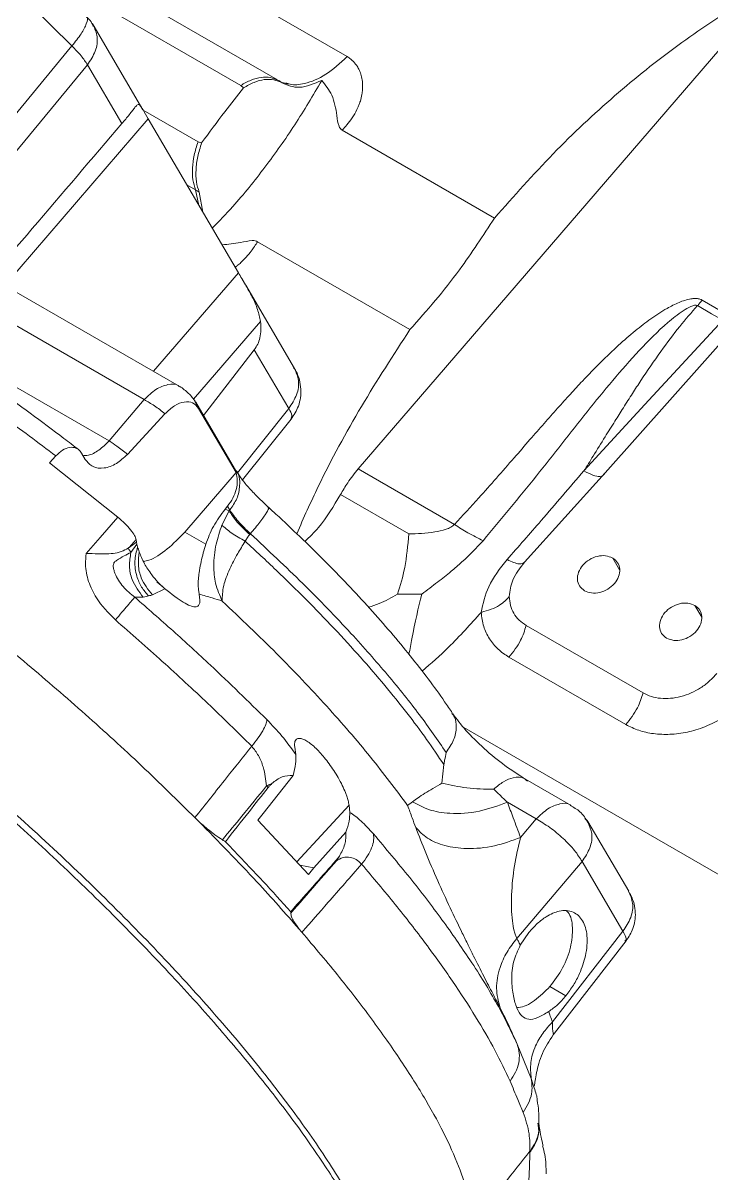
# Model space of a CAD drawing. Header units: millimetres. Extents: x 169 to 14583, y -399 to 10804.
# Drawn here: x 11453.4 to 11530.6, y 8690.7 to 8819.6 of the extents above; entities that cross this region are included whole.
import ezdxf

# ---------------------------------------------------------------- set-up
doc = ezdxf.new("R2010")
doc.units = ezdxf.units.MM
doc.header["$LTSCALE"] = 35

msp = doc.modelspace()

# ---------------------------------------------------------------- linework, layer by layer
at = {"color": 7, "linetype": 'Continuous', "lineweight": 18}
for p, q in [((11481.938, 8813.219), (11460.724, 8825.465)), ((11477.81, 8812.603), (11456.596, 8824.85)), ((11489.714, 8815.836), (11477.693, 8822.776)), ((11454.248, 8821.648), (11458.916, 8817.024)), ((11466.865, 8809.882), (11461.298, 8819.388)), ((11458.916, 8817.024), (11441.006, 8795.296)), ((11531.455, 8816.656), (11490.967, 8769.654)), ((11460.649, 8814.913), (11443.654, 8794.296)), ((11464.505, 8808.328), (11460.649, 8814.913)), ((11477.81, 8812.603), (11478.108, 8812.33)), ((11482.045, 8813.162), (11481.929, 8813.202)), ((11466.887, 8809.848), (11473.03, 8806.302)), ((11467.46, 8808.859), (11451.393, 8790.207)), ((11477.551, 8791.627), (11467.46, 8808.859)), ((11506.226, 8797.755), (11489.175, 8807.598)), ((11473.03, 8806.302), (11473.436, 8806.17)), ((11471.791, 8801.463), (11472.751, 8800.908)), ((11473.137, 8799.165), (11472.751, 8800.908)), ((11473.16, 8800.664), (11473.575, 8798.417)), ((11479.694, 8795.098), (11496.745, 8785.254)), ((11470.93, 8778.928), (11451.01, 8790.428)), ((11477.551, 8791.627), (11468.046, 8780.593)), ((11478.147, 8790.617), (11478.022, 8790.83)), ((11483.838, 8780.899), (11478.367, 8790.242)), ((11447.089, 8788.913), (11467.009, 8777.413)), ((11532.311, 8786.924), (11529.485, 8788.556)), ((11518.6, 8769.202), (11534.096, 8786.638)), ((11472.519, 8777.46), (11480.023, 8786.171)), ((11479.333, 8783.008), (11473.648, 8775.654)), ((11483.189, 8776.423), (11479.333, 8783.008)), ((11463.088, 8772.792), (11446.439, 8782.404)), ((11467.009, 8777.413), (11463.088, 8772.792)), ((11472.614, 8777.344), (11473.095, 8776.43)), ((11477.243, 8769.516), (11472.789, 8777.122)), ((11473.095, 8776.43), (11477.296, 8769.256)), ((11483.189, 8776.423), (11477.436, 8769.23)), ((11465.123, 8771.283), (11469.333, 8775.829)), ((11478.015, 8768.416), (11483.45, 8775.212)), ((11483.45, 8775.32), (11483.42, 8775.18)), ((11457.109, 8771.109), (11456.398, 8770.323)), ((11459.987, 8771.436), (11460.403, 8770.726)), ((11456.398, 8770.323), (11464.065, 8764.238)), ((11477.296, 8769.256), (11471.538, 8762.573)), ((11501.745, 8763.432), (11490.967, 8769.654)), ((11509.578, 8759.202), (11518.6, 8769.202)), ((11488.98, 8766.782), (11496.625, 8762.369)), ((11476.516, 8764.956), (11475.701, 8763.364)), ((11476.337, 8765.478), (11476.055, 8765.131)), ((11476.59, 8765.046), (11476.337, 8765.478)), ((11476.59, 8765.046), (11476.516, 8764.956)), ((11480.862, 8765.295), (11480.89, 8765.29)), ((11471.538, 8762.573), (11473.902, 8761.208)), ((11466.101, 8761.734), (11465.338, 8760.865)), ((11465.338, 8760.865), (11466.127, 8761.433)), ((11466.187, 8761.235), (11465.513, 8760.298)), ((11466.127, 8761.433), (11466.101, 8761.734)), ((11466.187, 8761.235), (11466.127, 8761.433)), ((11466.272, 8760.915), (11466.187, 8761.235)), ((11519.45, 8759.675), (11520.227, 8758.348)), ((11467.917, 8755.548), (11469.309, 8756.234)), ((11498.069, 8755.642), (11495.369, 8755.622)), ((11465.949, 8755.284), (11466.894, 8755.298)), ((11528.643, 8754.368), (11529.42, 8753.041)), ((11509.769, 8752.123), (11522.85, 8744.571)), ((11507.84, 8748.564), (11520.922, 8741.013)), ((11502.77, 8740.691), (11555.441, 8710.285)), ((11483.978, 8737.666), (11483.856, 8738.505)), ((11500.34, 8734.447), (11500.546, 8736.534)), ((11483.663, 8735.322), (11480.336, 8731.058)), ((11514.813, 8731.964), (11509.691, 8734.921)), ((11489.934, 8731.982), (11490.015, 8731.188)), ((11497.037, 8732.38), (11496.498, 8731.94)), ((11510.895, 8730.448), (11507.666, 8732.312)), ((11514.713, 8732.009), (11514.794, 8731.936)), ((11480.336, 8731.058), (11479.721, 8730.323)), ((11479.721, 8730.323), (11485.389, 8724.241)), ((11510.895, 8730.448), (11509.14, 8728.38)), ((11521.249, 8722.344), (11516.674, 8730.156)), ((11486.004, 8724.976), (11489.577, 8728.975)), ((11486.004, 8724.976), (11484.442, 8725.256)), ((11485.389, 8724.241), (11486.004, 8724.976)), ((11508.718, 8717.078), (11516.022, 8725.687)), ((11520.596, 8717.875), (11516.022, 8725.687)), ((11510.066, 8717.722), (11509.104, 8716.323)), ((11520.596, 8717.875), (11512.698, 8707.713)), ((11512.922, 8706.453), (11520.95, 8716.782)), ((11512.428, 8711.672), (11514.212, 8710.642)), ((11508.76, 8705.233), (11510.335, 8701.367)), ((11510.335, 8701.367), (11510.587, 8700.516))]:
    msp.add_line(p, q, dxfattribs=at)
at = {"color": 7, "linetype": 'Continuous', "lineweight": 18, "flags": 128}
for points in [[(11528.943, 8787.947), (11530.526, 8787.034), (11531.77, 8786.316)], [(11531.77, 8786.316), (11523.067, 8776.864), (11516.229, 8769.437)], [(11464.065, 8764.238), (11462.076, 8761.974), (11460.514, 8760.195)], [(11478.892, 8762.396), (11478.85, 8762.345), (11478.817, 8762.306)], [(11484.089, 8725.636), (11487.252, 8729.07), (11489.934, 8731.982)]]:
    msp.add_lwpolyline(points, dxfattribs=at)
at = {"color": 7, "linetype": 'Continuous', "lineweight": 18}
for points, knots in [([(11581.822, 8824.748), (11581.006, 8825.39), (11578.637, 8827.257), (11574.053, 8829.243), (11568.206, 8830.737), (11561.879, 8831.103), (11555.202, 8830.407), (11548.251, 8828.64), (11541.122, 8825.826), (11533.912, 8822.004), (11526.713, 8817.232), (11519.633, 8811.552), (11512.729, 8805.103), (11508.392, 8800.202), (11506.226, 8797.755)], [0, 0, 0, 0, 0.0455914, 0.1325098, 0.2191872, 0.3058584, 0.39278, 0.4794581, 0.5661292, 0.6530509, 0.7397289, 0.8263992, 0.9133173, 1, 1, 1, 1]), ([(11460.525, 8820.292), (11460.554, 8820.279), (11460.744, 8820.199), (11460.582, 8819.546), (11460.027, 8818.427), (11459.286, 8817.492), (11458.916, 8817.024)], [0, 0, 0, 0, 0.0571699, 0.3714466, 0.6857233, 1, 1, 1, 1]), ([(11461.308, 8819.218), (11461.215, 8819.447), (11461.047, 8819.859), (11460.692, 8820.132), (11460.533, 8820.253)], [0, 0, 0, 0, 0.55445644, 1, 1, 1, 1]), ([(11461.281, 8819.381), (11461.474, 8818.95), (11461.871, 8818.065), (11461.647, 8816.424), (11460.982, 8815.417), (11460.649, 8814.913)], [0, 0, 0, 0, 0.3212265, 0.6606133, 1, 1, 1, 1]), ([(11461.112, 8819.592), (11461.169, 8819.553), (11461.25, 8819.498), (11461.274, 8819.407), (11461.281, 8819.381)], [0, 0, 0, 0, 0.710629, 1, 1, 1, 1]), ([(11489.714, 8815.836), (11488.926, 8815.108), (11487.361, 8813.662), (11485.129, 8812.782), (11483.627, 8812.603), (11483.019, 8812.834), (11482.868, 8812.891)], [0, 0, 0, 0, 0.3386297, 0.6718712, 0.9186252, 1, 1, 1, 1]), ([(11489.175, 8807.598), (11489.355, 8807.796), (11489.755, 8808.235), (11490.325, 8809.001), (11490.725, 8809.684), (11490.977, 8810.235), (11491.104, 8810.557), (11491.257, 8811.017), (11491.381, 8811.528), (11491.457, 8812.147), (11491.466, 8812.752), (11491.391, 8813.389), (11491.25, 8813.909), (11491.096, 8814.291), (11490.996, 8814.495), (11490.927, 8814.617), (11490.84, 8814.769), (11490.617, 8815.094), (11490.232, 8815.505), (11489.862, 8815.742), (11489.714, 8815.836)], [0, 0, 0, 0, 0.072845, 0.1615204, 0.265382, 0.2998563, 0.3411923, 0.3697094, 0.4484177, 0.5061813, 0.5720363, 0.6498768, 0.7249673, 0.7589688, 0.7943917, 0.8046917, 0.8079065, 0.8558817, 0.9422843, 1, 1, 1, 1]), ([(11473.436, 8806.17), (11474.292, 8807.34), (11475.821, 8809.428), (11477.409, 8811.443), (11478.108, 8812.33)], [0, 0, 0, 0, 0.55999232, 1, 1, 1, 1]), ([(11474.63, 8796.615), (11475.397, 8797.408), (11477.447, 8799.527), (11480.548, 8803.415), (11483.923, 8808.132), (11485.899, 8811.491), (11486.886, 8813.168)], [0, 0, 0, 0, 0.1663647, 0.4445277, 0.7227261, 1, 1, 1, 1]), ([(11481.929, 8813.202), (11481.673, 8813.313), (11481.124, 8813.552), (11480.11, 8813.537), (11478.98, 8813.26), (11478.2, 8812.822), (11477.81, 8812.603)], [0, 0, 0, 0, 0.2252966, 0.4835311, 0.7417655, 1, 1, 1, 1]), ([(11478.108, 8812.33), (11478.507, 8812.557), (11479.306, 8813.013), (11480.465, 8813.299), (11481.544, 8813.301), (11482.136, 8813.026), (11482.432, 8812.889)], [0, 0, 0, 0, 0.2500049, 0.5000046, 0.7500006, 1, 1, 1, 1]), ([(11482.432, 8812.889), (11482.362, 8812.945), (11482.23, 8813.049), (11482.104, 8813.126), (11482.045, 8813.162)], [0, 0, 0, 0, 0.5349975, 1, 1, 1, 1]), ([(11483.159, 8812.765), (11482.961, 8812.805), (11482.583, 8812.88), (11482.386, 8812.955), (11482.293, 8812.991)], [0, 0, 0, 0, 0.524182, 1, 1, 1, 1]), ([(11486.886, 8813.168), (11486.025, 8812.803), (11484.343, 8812.091), (11483.059, 8812.627), (11482.432, 8812.889)], [0, 0, 0, 0, 0.5115461, 1, 1, 1, 1]), ([(11486.886, 8813.168), (11487.301, 8812.644), (11488.18, 8811.535), (11488.537, 8809.614), (11488.682, 8808.301), (11488.944, 8807.773), (11489.1, 8807.655), (11489.175, 8807.598)], [0, 0, 0, 0, 0.3351793, 0.7094305, 0.8989077, 0.9512544, 1, 1, 1, 1]), ([(11465.975, 8810.16), (11465.886, 8810.044), (11465.714, 8809.819), (11465.355, 8809.358), (11464.955, 8808.861), (11464.654, 8808.504), (11464.505, 8808.328)], [0, 0, 0, 0, 0.2853888, 0.552379, 0.7793013, 1, 1, 1, 1]), ([(11467.46, 8808.859), (11467.25, 8809.226), (11466.863, 8809.904), (11466.532, 8810.411), (11466.296, 8810.531), (11466.077, 8810.278), (11465.975, 8810.16)], [0, 0, 0, 0, 0.3110199, 0.5746394, 0.8010777, 1, 1, 1, 1]), ([(11464.505, 8808.328), (11461.159, 8804.409), (11456.261, 8798.672), (11451.369, 8792.924), (11449.82, 8791.104)], [0, 0, 0, 0, 0.6833021, 1, 1, 1, 1]), ([(11473.436, 8806.17), (11473.273, 8805.658), (11472.945, 8804.629), (11472.77, 8803.15), (11472.801, 8801.775), (11473.041, 8801.033), (11473.16, 8800.664)], [0, 0, 0, 0, 0.2483803, 0.4996479, 0.7512034, 1, 1, 1, 1]), ([(11472.751, 8800.908), (11472.811, 8800.873), (11472.938, 8800.797), (11473.083, 8800.711), (11473.16, 8800.664)], [0, 0, 0, 0, 0.4650023, 1, 1, 1, 1]), ([(11496.745, 8785.254), (11497.702, 8786.323), (11499.615, 8788.461), (11502.85, 8792.588), (11504.946, 8795.795), (11506.226, 8797.755)], [0, 0, 0, 0, 0.2800606, 0.5601211, 1, 1, 1, 1]), ([(11475.72, 8794.754), (11476.411, 8794.817), (11477.532, 8794.919), (11478.781, 8795.24), (11479.429, 8795.218), (11479.612, 8795.135), (11479.694, 8795.098)], [0, 0, 0, 0, 0.5118177, 0.8300988, 0.923342, 1, 1, 1, 1]), ([(11477.193, 8792.238), (11477.272, 8792.298), (11477.49, 8792.465), (11478.125, 8793.026), (11478.929, 8793.905), (11479.466, 8794.742), (11479.694, 8795.098)], [0, 0, 0, 0, 0.07854423, 0.21846139, 0.66735798, 1, 1, 1, 1]), ([(11480.023, 8786.171), (11479.928, 8786.626), (11479.724, 8787.6), (11479.074, 8788.995), (11478.277, 8790.413), (11477.806, 8791.201), (11477.551, 8791.627)], [0, 0, 0, 0, 0.1989173, 0.4253605, 0.6889707, 1, 1, 1, 1]), ([(11529.485, 8788.556), (11529.393, 8788.599), (11529.198, 8788.692), (11528.86, 8788.744), (11528.566, 8788.742), (11528.352, 8788.721), (11528.025, 8788.675), (11527.533, 8788.55), (11526.63, 8788.212), (11525.336, 8787.554), (11523.694, 8786.478), (11521.891, 8785.082), (11520.028, 8783.456), (11518.065, 8781.572), (11516.283, 8779.734), (11514.676, 8778.001), (11513.246, 8776.416), (11511.742, 8774.715), (11510.122, 8772.859), (11508.347, 8770.815), (11506.442, 8768.632), (11504.238, 8766.137), (11502.654, 8764.418), (11501.745, 8763.432)], [0, 0, 0, 0, 0.0093062, 0.0198282, 0.0289983, 0.0335179, 0.0371774, 0.0554559, 0.0730456, 0.1115133, 0.1660266, 0.2228768, 0.2865848, 0.357133, 0.4344952, 0.4867925, 0.5427987, 0.6024919, 0.6658485, 0.7373767, 0.8163658, 0.8945996, 1, 1, 1, 1]), ([(11504.944, 8761.616), (11506.955, 8764.021), (11510.937, 8768.786), (11515.602, 8774.852), (11519.418, 8779.553), (11522.362, 8782.926), (11524.985, 8785.563), (11526.988, 8787.169), (11528.033, 8787.801), (11528.545, 8787.981), (11528.803, 8788.004), (11528.898, 8787.966), (11528.943, 8787.947)], [0, 0, 0, 0, 0.2624371, 0.5197921, 0.6463605, 0.7712036, 0.893381, 0.9519546, 0.9788014, 0.9903987, 0.9954198, 1, 1, 1, 1]), ([(11528.943, 8787.947), (11528.272, 8787.175), (11526.818, 8785.503), (11524.723, 8782.688), (11523.001, 8780.171), (11521.629, 8778.061), (11520.663, 8776.545), (11519.644, 8774.92), (11518.52, 8773.11), (11517.368, 8771.253), (11516.573, 8769.986), (11516.229, 8769.437)], [0, 0, 0, 0, 0.1325736, 0.2870798, 0.4629228, 0.5394698, 0.6250224, 0.7048677, 0.7982708, 0.9126305, 1, 1, 1, 1]), ([(11529.485, 8788.556), (11529.385, 8788.44), (11529.206, 8788.235), (11529.023, 8788.035), (11528.943, 8787.947)], [0, 0, 0, 0, 0.5599965, 1, 1, 1, 1]), ([(11479.333, 8783.008), (11479.467, 8783.208), (11479.741, 8783.613), (11479.988, 8784.371), (11480.109, 8785.236), (11480.053, 8785.853), (11480.023, 8786.171)], [0, 0, 0, 0, 0.2206956, 0.4476207, 0.7146075, 1, 1, 1, 1]), ([(11496.745, 8785.254), (11494.907, 8782.413), (11491.225, 8776.723), (11487.013, 8769.01), (11484.865, 8764.166), (11484.081, 8762.398)], [0, 0, 0, 0, 0.38771848, 0.77652588, 1, 1, 1, 1]), ([(11459.653, 8771.823), (11459.109, 8772.241), (11457.307, 8773.628), (11454.249, 8775.904), (11450.708, 8778.453), (11448.445, 8780.007), (11447.419, 8780.712)], [0, 0, 0, 0, 0.1325836, 0.4391297, 0.7458335, 1, 1, 1, 1]), ([(11483.189, 8776.423), (11483.522, 8776.927), (11484.187, 8777.934), (11484.411, 8779.575), (11484.014, 8780.461), (11483.821, 8780.891)], [0, 0, 0, 0, 0.3393867, 0.6787735, 1, 1, 1, 1]), ([(11483.451, 8775.229), (11483.758, 8775.703), (11484.418, 8776.72), (11484.623, 8778.313), (11484.406, 8779.636), (11484.12, 8780.463), (11483.82, 8780.884), (11483.729, 8781.012)], [0, 0, 0, 0, 0.2711962, 0.5824377, 0.7500366, 0.923895, 1, 1, 1, 1]), ([(11467.009, 8777.413), (11467.443, 8777.832), (11468.311, 8778.669), (11469.664, 8779.162), (11470.599, 8779.209), (11470.909, 8778.904), (11470.951, 8778.862)], [0, 0, 0, 0, 0.3167287, 0.6334574, 0.9501861, 1, 1, 1, 1]), ([(11472.763, 8777.161), (11472.518, 8777.497), (11472.019, 8778.179), (11471.328, 8778.659), (11470.977, 8778.903)], [0, 0, 0, 0, 0.4922839, 1, 1, 1, 1]), ([(11473.095, 8776.43), (11472.893, 8776.671), (11472.488, 8777.153), (11471.506, 8777.229), (11470.394, 8776.819), (11469.687, 8776.159), (11469.333, 8775.829)], [0, 0, 0, 0, 0.2500283, 0.4999861, 0.7497994, 1, 1, 1, 1]), ([(11483.189, 8776.423), (11483.342, 8776.139), (11483.604, 8775.653), (11483.495, 8775.417), (11483.45, 8775.32)], [0, 0, 0, 0, 0.5863119, 1, 1, 1, 1]), ([(11460.135, 8771.183), (11460.337, 8771.166), (11460.885, 8771.122), (11461.961, 8771.702), (11462.713, 8772.429), (11463.088, 8772.792)], [0, 0, 0, 0, 0.2250754, 0.6125377, 1, 1, 1, 1]), ([(11465.123, 8771.283), (11464.728, 8771.604), (11464.022, 8772.177), (11463.374, 8772.604), (11463.088, 8772.792)], [0, 0, 0, 0, 0.5594306, 1, 1, 1, 1]), ([(11457.109, 8771.109), (11457.357, 8771.344), (11457.868, 8771.828), (11458.676, 8772.122), (11459.291, 8772.054), (11459.722, 8771.807), (11459.896, 8771.564), (11459.987, 8771.436)], [0, 0, 0, 0, 0.2255943, 0.4663722, 0.6974257, 0.8398746, 1, 1, 1, 1]), ([(11460.403, 8770.726), (11460.669, 8770.41), (11461.205, 8769.772), (11462.482, 8769.663), (11463.865, 8770.126), (11464.72, 8770.912), (11465.123, 8771.283)], [0, 0, 0, 0, 0.2596149, 0.5237347, 0.7752424, 1, 1, 1, 1]), ([(11476.337, 8765.478), (11476.553, 8765.777), (11476.988, 8766.38), (11477.339, 8767.366), (11477.488, 8768.352), (11477.359, 8768.956), (11477.296, 8769.256)], [0, 0, 0, 0, 0.2485295, 0.5005265, 0.7519473, 1, 1, 1, 1]), ([(11477.236, 8769.509), (11477.245, 8769.501), (11477.672, 8769.086), (11477.764, 8767.91), (11477.488, 8766.349), (11476.882, 8765.469), (11476.59, 8765.046)], [0, 0, 0, 0, 0.0083716, 0.404882, 0.7135095, 1, 1, 1, 1]), ([(11480.929, 8765.338), (11480.513, 8765.726), (11479.686, 8766.497), (11478.642, 8767.623), (11477.784, 8768.665), (11477.417, 8769.242), (11477.235, 8769.529)], [0, 0, 0, 0, 0.25524901, 0.50711684, 0.75542785, 1, 1, 1, 1]), ([(11490.967, 8769.654), (11490.56, 8769.151), (11489.833, 8768.254), (11489.241, 8767.232), (11488.98, 8766.782)], [0, 0, 0, 0, 0.559846, 1, 1, 1, 1]), ([(11516.229, 8769.437), (11514.639, 8767.58), (11511.793, 8764.257), (11508.898, 8760.95), (11507.621, 8759.492)], [0, 0, 0, 0, 0.55908174, 1, 1, 1, 1]), ([(11516.229, 8769.437), (11516.576, 8769.257), (11517.269, 8768.896), (11518.224, 8768.69), (11518.457, 8769.008), (11518.6, 8769.202)], [0, 0, 0, 0, 0.2807109, 0.5614219, 1, 1, 1, 1]), ([(11488.98, 8766.782), (11488.209, 8765.478), (11487.037, 8763.498), (11485.51, 8762.024), (11484.989, 8761.521)], [0, 0, 0, 0, 0.6583197, 1, 1, 1, 1]), ([(11476.055, 8765.131), (11475.588, 8764.503), (11474.657, 8763.252), (11474.153, 8761.888), (11473.902, 8761.208)], [0, 0, 0, 0, 0.5016446, 1, 1, 1, 1]), ([(11476.516, 8764.956), (11476.43, 8764.989), (11476.276, 8765.047), (11476.123, 8765.105), (11476.055, 8765.131)], [0, 0, 0, 0, 0.560046, 1, 1, 1, 1]), ([(11478.817, 8762.306), (11478.262, 8762.833), (11477.272, 8763.774), (11476.747, 8764.595), (11476.516, 8764.956)], [0, 0, 0, 0, 0.5599999, 1, 1, 1, 1]), ([(11478.892, 8762.396), (11478.65, 8762.628), (11478.16, 8763.099), (11477.517, 8763.802), (11476.968, 8764.472), (11476.715, 8764.856), (11476.59, 8765.046)], [0, 0, 0, 0, 0.2473714, 0.5000259, 0.7526459, 1, 1, 1, 1]), ([(11480.89, 8765.29), (11480.909, 8765.29), (11481.017, 8765.292), (11480.725, 8764.762), (11480.035, 8763.768), (11479.273, 8762.853), (11478.892, 8762.396)], [0, 0, 0, 0, 0.063922, 0.375948, 0.687974, 1, 1, 1, 1]), ([(11501.498, 8742.314), (11501.215, 8742.736), (11500.382, 8743.981), (11498.842, 8746.106), (11496.825, 8748.701), (11494.635, 8751.339), (11492.289, 8754.008), (11489.8, 8756.695), (11487.181, 8759.387), (11484.497, 8762.022), (11482.388, 8764.01), (11481.197, 8765.098), (11480.916, 8765.355)], [0, 0, 0, 0, 0.0599046, 0.1766123, 0.292213, 0.4068784, 0.5208642, 0.6343533, 0.7474804, 0.8603475, 0.9670374, 1, 1, 1, 1]), ([(11464.065, 8764.238), (11464.328, 8764.01), (11464.863, 8763.546), (11465.504, 8762.826), (11465.986, 8762.165), (11466.063, 8761.876), (11466.101, 8761.734)], [0, 0, 0, 0, 0.2463047, 0.5003449, 0.7539789, 1, 1, 1, 1]), ([(11475.701, 8763.364), (11475.46, 8762.65), (11474.941, 8761.114), (11474.733, 8758.885), (11474.932, 8756.672), (11475.458, 8755.492), (11475.745, 8754.848)], [0, 0, 0, 0, 0.22958675, 0.49410263, 0.72394801, 1, 1, 1, 1]), ([(11478.317, 8761.549), (11478.049, 8761.699), (11477.508, 8762), (11476.788, 8762.471), (11476.16, 8762.936), (11475.853, 8763.222), (11475.7, 8763.364)], [0, 0, 0, 0, 0.247724, 0.5000004, 0.7522766, 1, 1, 1, 1]), ([(11496.625, 8762.369), (11497.576, 8762.401), (11498.926, 8762.448), (11500.545, 8762.784), (11501.317, 8763.094), (11501.608, 8763.324), (11501.745, 8763.432)], [0, 0, 0, 0, 0.5706952, 0.8096221, 0.9105997, 1, 1, 1, 1]), ([(11504.944, 8761.616), (11504.392, 8761.887), (11503.411, 8762.368), (11502.252, 8763.108), (11501.745, 8763.432)], [0, 0, 0, 0, 0.5625737, 1, 1, 1, 1]), ([(11434.451, 8762.746), (11436.655, 8761.175), (11441.058, 8758.034), (11447.735, 8752.871), (11454.36, 8747.458), (11460.852, 8741.824), (11467.161, 8736.05), (11471.111, 8732.155), (11473.087, 8730.206)], [0, 0, 0, 0, 0.1667363, 0.3332529, 0.4999998, 0.6667322, 0.8332431, 1, 1, 1, 1]), ([(11471.538, 8762.573), (11470.897, 8761.913), (11469.615, 8760.593), (11467.979, 8759.515), (11467.128, 8759.32), (11466.937, 8759.276)], [0, 0, 0, 0, 0.436879, 0.8737581, 1, 1, 1, 1]), ([(11478.317, 8761.549), (11478.399, 8761.697), (11478.546, 8761.964), (11478.734, 8762.2), (11478.817, 8762.306)], [0, 0, 0, 0, 0.55599056, 1, 1, 1, 1]), ([(11500.807, 8737.907), (11499.853, 8739.291), (11497.947, 8742.058), (11494.326, 8746.562), (11489.981, 8751.494), (11484.854, 8756.835), (11480.879, 8760.542), (11478.892, 8762.396)], [0, 0, 0, 0, 0.1866915, 0.373383, 0.5600745, 0.7800373, 1, 1, 1, 1]), ([(11495.369, 8755.622), (11495.667, 8756.593), (11496.306, 8758.676), (11496.514, 8761.084), (11496.625, 8762.369)], [0, 0, 0, 0, 0.46618297, 1, 1, 1, 1]), ([(11460.514, 8760.195), (11460.966, 8760.18), (11461.869, 8760.15), (11463.034, 8760.119), (11463.862, 8760.225), (11464.582, 8760.436), (11464.951, 8760.635), (11465.193, 8760.766)], [0, 0, 0, 0, 0.232412, 0.4639406, 0.6702593, 0.7837556, 1, 1, 1, 1]), ([(11465.338, 8760.865), (11465.311, 8760.846), (11465.263, 8760.811), (11465.215, 8760.78), (11465.193, 8760.766)], [0, 0, 0, 0, 0.55895683, 1, 1, 1, 1]), ([(11465.193, 8760.766), (11465.268, 8760.675), (11465.4, 8760.512), (11465.479, 8760.363), (11465.513, 8760.298)], [0, 0, 0, 0, 0.56, 1, 1, 1, 1]), ([(11466.272, 8760.915), (11466.135, 8760.391), (11465.857, 8759.319), (11466.091, 8757.738), (11466.654, 8756.398), (11467.217, 8755.749), (11467.492, 8755.431)], [0, 0, 0, 0, 0.27444, 0.5613645, 0.7855598, 1, 1, 1, 1]), ([(11466.454, 8760.354), (11466.418, 8760.456), (11466.353, 8760.647), (11466.297, 8760.83), (11466.272, 8760.915)], [0, 0, 0, 0, 0.5383183, 1, 1, 1, 1]), ([(11473.902, 8761.208), (11473.806, 8760.889), (11473.603, 8760.217), (11473.366, 8759.247), (11473.217, 8758.47), (11473.127, 8757.858), (11473.075, 8757.379), (11473.042, 8756.759), (11473.061, 8756.165), (11473.134, 8755.777), (11473.161, 8755.634)], [0, 0, 0, 0, 0.1347959, 0.2834524, 0.4457755, 0.521937, 0.6122155, 0.7162633, 0.8949312, 1, 1, 1, 1]), ([(11475.745, 8754.848), (11475.75, 8755.391), (11475.758, 8756.391), (11476.496, 8758.307), (11477.356, 8760.025), (11478.025, 8761.087), (11478.317, 8761.549)], [0, 0, 0, 0, 0.3275848, 0.6032885, 0.8273765, 1, 1, 1, 1]), ([(11498.069, 8755.642), (11498.666, 8756.085), (11499.778, 8756.91), (11501.285, 8758.109), (11503.055, 8759.61), (11504.179, 8760.803), (11504.944, 8761.616)], [0, 0, 0, 0, 0.2433522, 0.4532597, 0.6278167, 1, 1, 1, 1]), ([(11460.514, 8760.195), (11460.471, 8759.787), (11460.36, 8758.743), (11460.722, 8757.02), (11461.74, 8754.804), (11463.002, 8753.527), (11463.774, 8752.744)], [0, 0, 0, 0, 0.1485463, 0.3807968, 0.6208533, 1, 1, 1, 1]), ([(11465.513, 8760.298), (11465.01, 8760.048), (11464.462, 8759.776), (11463.74, 8759.291), (11463.62, 8759.142), (11463.556, 8758.964), (11463.535, 8758.707), (11463.592, 8758.368), (11463.872, 8757.547), (11464.603, 8756.391), (11465.497, 8755.656), (11465.949, 8755.284)], [0, 0, 0, 0, 0.3648314, 0.397498, 0.4247304, 0.4486257, 0.4717253, 0.5195244, 0.5701108, 0.7826154, 1, 1, 1, 1]), ([(11465.513, 8760.298), (11465.434, 8759.797), (11465.274, 8758.786), (11465.626, 8756.948), (11466.419, 8755.917), (11466.894, 8755.298)], [0, 0, 0, 0, 0.28145296, 0.56929884, 1, 1, 1, 1]), ([(11466.454, 8760.354), (11466.396, 8759.878), (11466.277, 8758.911), (11466.655, 8757.151), (11467.442, 8756.152), (11467.917, 8755.548)], [0, 0, 0, 0, 0.2764938, 0.5626962, 1, 1, 1, 1]), ([(11469.309, 8756.234), (11469.046, 8756.48), (11468.481, 8757.007), (11467.669, 8758), (11466.917, 8759.179), (11466.62, 8759.933), (11466.454, 8760.354)], [0, 0, 0, 0, 0.1497749, 0.3204521, 0.6207652, 1, 1, 1, 1]), ([(11507.621, 8759.492), (11506.84, 8758.498), (11505.358, 8756.612), (11504.935, 8754.561), (11504.734, 8753.59)], [0, 0, 0, 0, 0.5268685, 1, 1, 1, 1]), ([(11507.621, 8759.492), (11508.131, 8759.268), (11509.052, 8758.863), (11509.416, 8759.098), (11509.578, 8759.202)], [0, 0, 0, 0, 0.5536328, 1, 1, 1, 1]), ([(11519.45, 8759.675), (11519.195, 8759.781), (11518.685, 8759.993), (11517.732, 8759.909), (11516.817, 8759.531), (11516.059, 8758.89), (11515.577, 8758.091), (11515.448, 8757.258), (11515.672, 8756.495), (11516.087, 8756.173), (11516.295, 8756.012)], [0, 0, 0, 0, 0.125, 0.25, 0.375, 0.5, 0.625, 0.75, 0.875, 1, 1, 1, 1]), ([(11516.295, 8756.012), (11516.55, 8755.906), (11517.06, 8755.694), (11518.013, 8755.777), (11518.928, 8756.156), (11519.686, 8756.796), (11520.168, 8757.596), (11520.297, 8758.428), (11520.073, 8759.192), (11519.658, 8759.514), (11519.45, 8759.675)], [0, 0, 0, 0, 0.125, 0.25, 0.375, 0.5, 0.625, 0.75, 0.875, 1, 1, 1, 1]), ([(11507.872, 8755.365), (11507.951, 8755.989), (11508.121, 8757.33), (11509.07, 8758.55), (11509.578, 8759.202)], [0, 0, 0, 0, 0.4649073, 1, 1, 1, 1]), ([(11468.425, 8757.005), (11469.194, 8756.353), (11470.275, 8755.435), (11471.589, 8754.577), (11472.331, 8754.233), (11472.867, 8754.173), (11473.335, 8754.489), (11473.233, 8755.157), (11473.161, 8755.634)], [0, 0, 0, 0, 0.2703745, 0.3804739, 0.4831619, 0.589225, 0.7065803, 1, 1, 1, 1]), ([(11473.161, 8755.634), (11473.647, 8755.491), (11474.513, 8755.237), (11475.369, 8754.967), (11475.745, 8754.848)], [0, 0, 0, 0, 0.560487, 1, 1, 1, 1]), ([(11492.132, 8754.154), (11492.524, 8754.286), (11493.636, 8754.66), (11494.687, 8755.244), (11495.369, 8755.622)], [0, 0, 0, 0, 0.352116, 1, 1, 1, 1]), ([(11496.646, 8748.889), (11496.751, 8749.481), (11497.202, 8752.025), (11497.693, 8754.072), (11498.069, 8755.642)], [0, 0, 0, 0, 0.2326084, 1, 1, 1, 1]), ([(11465.949, 8755.284), (11467.384, 8754.03), (11470.254, 8751.522), (11475.252, 8746.946), (11478.66, 8743.61), (11480.743, 8741.572)], [0, 0, 0, 0, 0.2800448, 0.5600896, 1, 1, 1, 1]), ([(11466.894, 8755.298), (11467.006, 8755.323), (11467.205, 8755.367), (11467.404, 8755.411), (11467.492, 8755.431)], [0, 0, 0, 0, 0.56000906, 1, 1, 1, 1]), ([(11467.492, 8755.431), (11467.574, 8755.45), (11467.721, 8755.484), (11467.857, 8755.528), (11467.917, 8755.548)], [0, 0, 0, 0, 0.5598243, 1, 1, 1, 1]), ([(11475.745, 8754.848), (11477.809, 8752.889), (11481.936, 8748.97), (11487.497, 8743.082), (11492.496, 8737.324), (11495.164, 8733.735), (11496.498, 8731.94)], [0, 0, 0, 0, 0.2500386, 0.5000343, 0.7500123, 1, 1, 1, 1]), ([(11504.734, 8753.59), (11505.482, 8753.813), (11506.826, 8754.214), (11507.551, 8755.012), (11507.872, 8755.365)], [0, 0, 0, 0, 0.5566836, 1, 1, 1, 1]), ([(11507.872, 8755.365), (11507.9, 8755.029), (11507.957, 8754.359), (11508.349, 8753.466), (11508.934, 8752.687), (11509.49, 8752.312), (11509.769, 8752.123)], [0, 0, 0, 0, 0.2517389, 0.5005252, 0.7490346, 1, 1, 1, 1]), ([(11528.643, 8754.368), (11528.388, 8754.474), (11527.877, 8754.686), (11526.924, 8754.602), (11526.009, 8754.224), (11525.251, 8753.584), (11524.769, 8752.784), (11524.641, 8751.952), (11524.864, 8751.188), (11525.28, 8750.866), (11525.487, 8750.705)], [0, 0, 0, 0, 0.125, 0.25, 0.375, 0.5, 0.625, 0.75, 0.875, 1, 1, 1, 1]), ([(11525.487, 8750.705), (11525.742, 8750.599), (11526.252, 8750.387), (11527.206, 8750.471), (11528.12, 8750.849), (11528.879, 8751.49), (11529.361, 8752.289), (11529.489, 8753.122), (11529.266, 8753.885), (11528.85, 8754.207), (11528.643, 8754.368)], [0, 0, 0, 0, 0.125, 0.25, 0.375, 0.5, 0.625, 0.75, 0.875, 1, 1, 1, 1]), ([(11498.126, 8746.998), (11499.122, 8747.878), (11501.486, 8749.967), (11503.544, 8752.262), (11504.734, 8753.59)], [0, 0, 0, 0, 0.4213632, 1, 1, 1, 1]), ([(11504.734, 8753.59), (11504.797, 8753.055), (11504.921, 8751.999), (11505.605, 8750.613), (11506.552, 8749.428), (11507.415, 8748.849), (11507.84, 8748.564)], [0, 0, 0, 0, 0.2603781, 0.5136809, 0.7605703, 1, 1, 1, 1]), ([(11494.926, 8674.789), (11494.934, 8674.868), (11495.042, 8675.972), (11494.294, 8678.837), (11492.615, 8683.361), (11489.844, 8688.599), (11486.168, 8694.353), (11481.613, 8700.554), (11476.267, 8707.089), (11470.219, 8713.846), (11463.572, 8720.712), (11456.441, 8727.566), (11448.946, 8734.295), (11441.22, 8740.771), (11433.38, 8746.934), (11428.205, 8750.636), (11425.616, 8752.49)], [0, 0, 0, 0, 0.0058484, 0.0823671, 0.1588825, 0.2352566, 0.3117753, 0.3882908, 0.4646649, 0.5411836, 0.617699, 0.6940731, 0.7705918, 0.8471071, 0.9234812, 1, 1, 1, 1]), ([(11507.84, 8748.564), (11508.322, 8749.175), (11509.185, 8750.268), (11509.59, 8751.555), (11509.769, 8752.123)], [0, 0, 0, 0, 0.558865, 1, 1, 1, 1]), ([(11522.85, 8744.571), (11523.151, 8744.423), (11523.75, 8744.129), (11524.807, 8743.932), (11525.929, 8743.926), (11527.09, 8744.129), (11528.237, 8744.53), (11529.315, 8745.114), (11530.301, 8745.85), (11530.829, 8746.445), (11531.094, 8746.744)], [0, 0, 0, 0, 0.1244307, 0.2478357, 0.3715751, 0.4970388, 0.6229828, 0.7480134, 0.8732927, 1, 1, 1, 1]), ([(11520.922, 8741.013), (11521.404, 8741.624), (11522.267, 8742.717), (11522.672, 8744.004), (11522.85, 8744.571)], [0, 0, 0, 0, 0.5591403, 1, 1, 1, 1]), ([(11520.922, 8741.013), (11521.388, 8740.782), (11522.336, 8740.314), (11524.025, 8739.957), (11525.87, 8739.875), (11527.48, 8740.086), (11528.79, 8740.426), (11529.818, 8740.783), (11530.842, 8741.242), (11531.815, 8741.782), (11532.741, 8742.402), (11533.648, 8743.123), (11534.198, 8743.686), (11534.473, 8743.968)], [0, 0, 0, 0, 0.1196438, 0.2428934, 0.3692711, 0.499108, 0.5616631, 0.6312844, 0.7077664, 0.7757559, 0.8437323, 0.9218332, 1, 1, 1, 1]), ([(11480.743, 8741.572), (11481.314, 8740.971), (11482.481, 8739.743), (11483.472, 8738.368), (11483.978, 8737.666)], [0, 0, 0, 0, 0.4898331, 1, 1, 1, 1]), ([(11501.458, 8742.288), (11501.563, 8742.144), (11501.876, 8741.71), (11502.01, 8740.684), (11501.762, 8739.294), (11501.122, 8738.366), (11500.807, 8737.907)], [0, 0, 0, 0, 0.128048, 0.3846438, 0.6963285, 1, 1, 1, 1]), ([(11509.668, 8734.928), (11508.919, 8735.397), (11507.42, 8736.336), (11505.027, 8738.319), (11502.896, 8740.414), (11502, 8741.623), (11501.554, 8742.225)], [0, 0, 0, 0, 0.2513286, 0.5023187, 0.752151, 1, 1, 1, 1]), ([(11489.934, 8731.982), (11489.908, 8732.152), (11489.862, 8732.455), (11489.705, 8732.954), (11489.412, 8733.749), (11488.937, 8734.73), (11488.246, 8735.861), (11487.718, 8736.628), (11487.178, 8737.331), (11486.637, 8737.955), (11486.099, 8738.489), (11485.573, 8738.929), (11485.079, 8739.259), (11484.718, 8739.42), (11484.462, 8739.476), (11484.284, 8739.481), (11484.124, 8739.44), (11483.979, 8739.339), (11483.82, 8739.088), (11483.841, 8738.737), (11483.856, 8738.505)], [0, 0, 0, 0, 0.0641853, 0.1143719, 0.1504505, 0.2834088, 0.3419062, 0.3971224, 0.4495345, 0.499707, 0.5498706, 0.6022797, 0.6574989, 0.7160052, 0.7457611, 0.7779576, 0.8126124, 0.8497365, 0.900674, 1, 1, 1, 1]), ([(11493.627, 8668.551), (11493.812, 8668.718), (11494.565, 8669.396), (11495.093, 8671.265), (11495.185, 8674.129), (11494.434, 8677.613), (11492.936, 8681.598), (11490.706, 8686.04), (11487.768, 8690.902), (11484.134, 8696.159), (11479.835, 8701.753), (11474.912, 8707.616), (11469.46, 8713.634), (11463.549, 8719.729), (11457.256, 8725.814), (11450.674, 8731.832), (11446.123, 8735.692), (11443.848, 8737.622)], [0, 0, 0, 0, 0.0228378, 0.0929157, 0.1629937, 0.2330716, 0.3018995, 0.3707273, 0.4395552, 0.5083831, 0.5786141, 0.648845, 0.719076, 0.789307, 0.859538, 0.929769, 1, 1, 1, 1]), ([(11472.686, 8730.595), (11473.863, 8732.079), (11475.98, 8734.747), (11478.101, 8737.412), (11479.042, 8738.594)], [0, 0, 0, 0, 0.5563137, 1, 1, 1, 1]), ([(11479.042, 8738.594), (11479.309, 8738.254), (11479.866, 8737.547), (11480.483, 8735.944), (11480.62, 8734.841), (11480.707, 8734.142)], [0, 0, 0, 0, 0.2522202, 0.5258037, 1, 1, 1, 1]), ([(11483.978, 8737.666), (11483.989, 8737.334), (11484.014, 8736.639), (11483.783, 8735.774), (11483.663, 8735.322)], [0, 0, 0, 0, 0.4779173, 1, 1, 1, 1]), ([(11500.546, 8736.534), (11500.577, 8736.695), (11500.665, 8737.152), (11500.751, 8737.611), (11500.807, 8737.907)], [0, 0, 0, 0, 0.3540511, 1, 1, 1, 1]), ([(11481.294, 8734.416), (11481.663, 8734.708), (11482.375, 8735.271), (11483.244, 8735.305), (11483.663, 8735.322)], [0, 0, 0, 0, 0.5178649, 1, 1, 1, 1]), ([(11509.901, 8734.672), (11509.788, 8734.79), (11509.404, 8735.195), (11508.421, 8735.153), (11507.22, 8734.704), (11506.495, 8734.087), (11506.133, 8733.778)], [0, 0, 0, 0, 0.1379271, 0.4726558, 0.7363279, 1, 1, 1, 1]), ([(11480.707, 8734.142), (11479.785, 8733.016), (11478.138, 8731.006), (11476.492, 8728.994), (11475.768, 8728.109)], [0, 0, 0, 0, 0.56, 1, 1, 1, 1]), ([(11476.093, 8727.9), (11476.976, 8729.021), (11478.572, 8731.048), (11480.173, 8733.071), (11480.889, 8733.976)], [0, 0, 0, 0, 0.5526918, 1, 1, 1, 1]), ([(11481.294, 8734.416), (11481.184, 8734.368), (11480.986, 8734.282), (11480.792, 8734.185), (11480.707, 8734.142)], [0, 0, 0, 0, 0.56, 1, 1, 1, 1]), ([(11480.707, 8734.142), (11480.741, 8734.112), (11480.8, 8734.057), (11480.862, 8734.001), (11480.889, 8733.976)], [0, 0, 0, 0, 0.5596342, 1, 1, 1, 1]), ([(11480.889, 8733.976), (11480.961, 8734.064), (11481.089, 8734.218), (11481.232, 8734.356), (11481.294, 8734.416)], [0, 0, 0, 0, 0.5644904, 1, 1, 1, 1]), ([(11500.34, 8734.447), (11499.655, 8734.054), (11498.2, 8733.22), (11497.44, 8732.671), (11497.037, 8732.38)], [0, 0, 0, 0, 0.4709179, 1, 1, 1, 1]), ([(11506.133, 8733.778), (11505.129, 8733.795), (11503.197, 8733.826), (11501.267, 8734.245), (11500.34, 8734.447)], [0, 0, 0, 0, 0.5192884, 1, 1, 1, 1]), ([(11507.666, 8732.312), (11507.378, 8732.588), (11506.864, 8733.08), (11506.356, 8733.565), (11506.133, 8733.778)], [0, 0, 0, 0, 0.5604883, 1, 1, 1, 1]), ([(11489.577, 8728.975), (11489.722, 8729.401), (11489.999, 8730.217), (11490.01, 8730.874), (11490.015, 8731.188)], [0, 0, 0, 0, 0.5221057, 1, 1, 1, 1]), ([(11490.015, 8731.188), (11490.423, 8730.909), (11491.224, 8730.361), (11492.192, 8729.298), (11492.666, 8728.778)], [0, 0, 0, 0, 0.5100505, 1, 1, 1, 1]), ([(11496.498, 8731.94), (11496.667, 8731.484), (11496.971, 8730.668), (11497.274, 8729.853), (11497.407, 8729.494)], [0, 0, 0, 0, 0.5599866, 1, 1, 1, 1]), ([(11507.666, 8732.312), (11506.627, 8731.936), (11504.478, 8731.157), (11501.386, 8730.971), (11498.802, 8731.387), (11497.619, 8732.053), (11497.037, 8732.38)], [0, 0, 0, 0, 0.2672548, 0.5529084, 0.780114, 1, 1, 1, 1]), ([(11509.14, 8728.38), (11508.864, 8729.114), (11508.372, 8730.424), (11507.882, 8731.735), (11507.666, 8732.312)], [0, 0, 0, 0, 0.5599886, 1, 1, 1, 1]), ([(11510.895, 8730.448), (11511.329, 8730.867), (11512.198, 8731.706), (11513.542, 8732.185), (11514.433, 8732.265), (11514.711, 8732.011), (11514.713, 8732.009)], [0, 0, 0, 0, 0.3324839, 0.6649679, 0.9974519, 1, 1, 1, 1]), ([(11516.69, 8730.022), (11516.426, 8730.469), (11515.936, 8731.3), (11515.073, 8731.744), (11514.675, 8731.949)], [0, 0, 0, 0, 0.5383579, 1, 1, 1, 1]), ([(11473.087, 8730.206), (11475.317, 8727.926), (11479.3, 8723.855), (11482.806, 8719.874), (11484.349, 8718.121)], [0, 0, 0, 0, 0.5598669, 1, 1, 1, 1]), ([(11473.087, 8730.206), (11473.405, 8729.919), (11473.999, 8729.382), (11474.925, 8728.664), (11475.487, 8728.294), (11475.768, 8728.109)], [0, 0, 0, 0, 0.3644277, 0.6822457, 1, 1, 1, 1]), ([(11510.895, 8730.448), (11511.394, 8730.154), (11512.393, 8729.567), (11513.94, 8728.277), (11515.273, 8726.893), (11515.772, 8726.089), (11516.022, 8725.687)], [0, 0, 0, 0, 0.24999998, 0.5, 0.75000002, 1, 1, 1, 1]), ([(11516.697, 8730.027), (11516.87, 8729.636), (11517.244, 8728.791), (11517.018, 8727.197), (11516.354, 8726.19), (11516.022, 8725.687)], [0, 0, 0, 0, 0.2997048, 0.6498524, 1, 1, 1, 1]), ([(11516.337, 8730.505), (11516.452, 8730.424), (11516.629, 8730.3), (11516.679, 8730.098), (11516.697, 8730.027)], [0, 0, 0, 0, 0.64887938, 1, 1, 1, 1]), ([(11489.577, 8728.975), (11489.585, 8728.738), (11489.601, 8728.281), (11489.431, 8727.338), (11489.091, 8726.723), (11488.857, 8726.3)], [0, 0, 0, 0, 0.2527517, 0.486638, 1, 1, 1, 1]), ([(11492.666, 8728.778), (11494.05, 8727.134), (11496.817, 8723.846), (11500.416, 8719.124), (11503.734, 8714.36), (11506.655, 8709.628), (11508.058, 8706.698), (11508.76, 8705.233)], [0, 0, 0, 0, 0.1866804, 0.3733607, 0.5600411, 0.7800206, 1, 1, 1, 1]), ([(11497.407, 8729.494), (11497.762, 8728.571), (11498.477, 8726.712), (11499.8, 8723.653), (11501.199, 8720.603), (11502.371, 8718.159), (11503.258, 8716.353), (11504.074, 8714.711), (11505.021, 8712.834), (11506.039, 8710.847), (11506.575, 8709.815), (11506.836, 8709.311)], [0, 0, 0, 0, 0.1512098, 0.3045994, 0.4437313, 0.5708085, 0.63191, 0.6883588, 0.7967864, 0.9007301, 1, 1, 1, 1]), ([(11497.407, 8729.494), (11497.809, 8729.073), (11498.64, 8728.205), (11500.629, 8727.386), (11503.19, 8727.033), (11506.172, 8727.293), (11508.173, 8728.026), (11509.14, 8728.38)], [0, 0, 0, 0, 0.1782119, 0.3680531, 0.5630336, 0.7888127, 1, 1, 1, 1]), ([(11475.768, 8728.109), (11475.828, 8728.071), (11475.936, 8728.003), (11476.045, 8727.932), (11476.093, 8727.9)], [0, 0, 0, 0, 0.5599958, 1, 1, 1, 1]), ([(11476.093, 8727.9), (11477.51, 8726.427), (11480.039, 8723.795), (11482.375, 8721.2), (11483.402, 8720.058)], [0, 0, 0, 0, 0.5599733, 1, 1, 1, 1]), ([(11509.14, 8728.38), (11508.892, 8727.338), (11508.414, 8725.333), (11508.131, 8722.582), (11508.108, 8720.481), (11508.197, 8719.087), (11508.369, 8718.073), (11508.555, 8717.431), (11508.664, 8717.194), (11508.718, 8717.078)], [0, 0, 0, 0, 0.29797785, 0.57316707, 0.69707068, 0.80888778, 0.9083983, 0.95478211, 1, 1, 1, 1]), ([(11488.857, 8726.3), (11488.793, 8726.207), (11488.678, 8726.039), (11488.548, 8725.887), (11488.49, 8725.819)], [0, 0, 0, 0, 0.555438, 1, 1, 1, 1]), ([(11488.519, 8725.76), (11488.586, 8725.858), (11488.708, 8726.032), (11488.812, 8726.218), (11488.857, 8726.3)], [0, 0, 0, 0, 0.56, 1, 1, 1, 1]), ([(11488.519, 8725.76), (11488.76, 8725.9), (11489.226, 8726.171), (11489.991, 8726.209), (11490.719, 8725.969), (11491.142, 8725.579), (11491.347, 8725.39)], [0, 0, 0, 0, 0.3075204, 0.5944128, 0.8031256, 1, 1, 1, 1]), ([(11483.402, 8720.058), (11484.344, 8721.122), (11486.042, 8723.04), (11487.736, 8724.963), (11488.49, 8725.819)], [0, 0, 0, 0, 0.5549095, 1, 1, 1, 1]), ([(11483.413, 8719.905), (11484.367, 8720.998), (11486.069, 8722.949), (11487.77, 8724.901), (11488.519, 8725.76)], [0, 0, 0, 0, 0.56, 1, 1, 1, 1]), ([(11491.347, 8725.39), (11490.091, 8723.953), (11487.863, 8721.404), (11485.631, 8718.859), (11484.657, 8717.749)], [0, 0, 0, 0, 0.5636919, 1, 1, 1, 1]), ([(11488.49, 8725.819), (11488.496, 8725.807), (11488.506, 8725.787), (11488.515, 8725.768), (11488.519, 8725.76)], [0, 0, 0, 0, 0.5603641, 1, 1, 1, 1]), ([(11520.596, 8717.875), (11520.929, 8718.378), (11521.594, 8719.385), (11521.818, 8721.024), (11521.423, 8721.908), (11521.231, 8722.337)], [0, 0, 0, 0, 0.3399046, 0.6798093, 1, 1, 1, 1]), ([(11520.853, 8716.658), (11521.145, 8717.087), (11521.767, 8718), (11522.048, 8719.45), (11521.919, 8720.706), (11521.665, 8721.586), (11521.376, 8722.078), (11521.263, 8722.27)], [0, 0, 0, 0, 0.257855, 0.5487908, 0.7127546, 0.8874622, 1, 1, 1, 1]), ([(11483.402, 8720.058), (11483.405, 8720.028), (11483.412, 8719.975), (11483.413, 8719.927), (11483.413, 8719.905)], [0, 0, 0, 0, 0.5599958, 1, 1, 1, 1]), ([(11483.413, 8719.905), (11483.432, 8719.774), (11483.468, 8719.513), (11483.763, 8718.915), (11484.137, 8718.408), (11484.349, 8718.121)], [0, 0, 0, 0, 0.3023524, 0.6046287, 1, 1, 1, 1]), ([(11514.212, 8710.642), (11514.501, 8711.027), (11515.079, 8711.798), (11515.865, 8713.326), (11516.384, 8714.869), (11516.602, 8716.296), (11516.599, 8717.709), (11516.18, 8719.161), (11515.255, 8719.987), (11514.297, 8720.224), (11513.292, 8720.145), (11512.16, 8719.653), (11510.993, 8718.775), (11510.375, 8718.073), (11510.066, 8717.722)], [0, 0, 0, 0, 0.0725508, 0.1450827, 0.2501685, 0.3144879, 0.3787409, 0.5000594, 0.6215706, 0.6860398, 0.7498324, 0.8549218, 0.9274689, 1, 1, 1, 1]), ([(11512.428, 8711.672), (11512.933, 8712.347), (11513.942, 8713.699), (11514.84, 8716.117), (11515.026, 8718.29), (11514.771, 8719.739), (11514.308, 8720.114), (11514.228, 8720.179)], [0, 0, 0, 0, 0.2377544, 0.4754684, 0.7131986, 0.9509346, 1, 1, 1, 1]), ([(11484.349, 8718.121), (11485.808, 8716.402), (11488.721, 8712.968), (11492.516, 8708.034), (11495.84, 8703.321), (11498.622, 8698.888), (11500.843, 8694.778), (11502.462, 8691.049), (11503.523, 8687.693), (11503.709, 8685.834), (11503.802, 8684.903)], [0, 0, 0, 0, 0.1251515, 0.249996, 0.3748423, 0.4999995, 0.6251495, 0.7499835, 0.8748255, 1, 1, 1, 1]), ([(11506.836, 8709.311), (11506.655, 8710.025), (11506.293, 8711.449), (11506.7, 8713.622), (11507.53, 8715.527), (11508.329, 8716.571), (11508.718, 8717.078)], [0, 0, 0, 0, 0.2884384, 0.5757632, 0.7937904, 1, 1, 1, 1]), ([(11509.104, 8716.323), (11509.033, 8716.465), (11508.905, 8716.718), (11508.775, 8716.968), (11508.718, 8717.078)], [0, 0, 0, 0, 0.5599915, 1, 1, 1, 1]), ([(11520.596, 8717.875), (11520.784, 8717.549), (11521.085, 8717.029), (11520.897, 8716.844), (11520.828, 8716.775)], [0, 0, 0, 0, 0.62632868, 1, 1, 1, 1]), ([(11509.104, 8716.323), (11508.829, 8715.727), (11508.257, 8714.489), (11508.091, 8712.459), (11508.285, 8710.624), (11508.717, 8709.189), (11509.286, 8708.262), (11510.026, 8707.912), (11510.981, 8708.108), (11511.863, 8708.629), (11512.287, 8708.879)], [0, 0, 0, 0, 0.122871, 0.2552506, 0.3818908, 0.4987181, 0.6159144, 0.7439511, 0.876986, 1, 1, 1, 1]), ([(11508.713, 8709.357), (11508.782, 8709.35), (11509.365, 8709.288), (11510.742, 8710.012), (11511.866, 8711.118), (11512.428, 8711.672)], [0, 0, 0, 0, 0.062032, 0.5307957, 1, 1, 1, 1]), ([(11512.287, 8708.879), (11512.622, 8709.115), (11513.293, 8709.586), (11513.906, 8710.29), (11514.212, 8710.642)], [0, 0, 0, 0, 0.5000104, 1, 1, 1, 1]), ([(11506.836, 8709.311), (11507.211, 8708.571), (11507.879, 8707.249), (11508.491, 8705.849), (11508.76, 8705.233)], [0, 0, 0, 0, 0.5597689, 1, 1, 1, 1]), ([(11512.698, 8707.713), (11512.623, 8707.932), (11512.487, 8708.323), (11512.348, 8708.709), (11512.287, 8708.879)], [0, 0, 0, 0, 0.55994872, 1, 1, 1, 1]), ([(11510.335, 8701.367), (11510.28, 8701.961), (11510.167, 8703.158), (11510.703, 8704.9), (11511.557, 8706.443), (11512.322, 8707.294), (11512.698, 8707.713)], [0, 0, 0, 0, 0.2801304, 0.5644445, 0.7854705, 1, 1, 1, 1]), ([(11512.698, 8707.713), (11512.704, 8707.418), (11512.712, 8706.983), (11512.758, 8706.617), (11512.818, 8706.405), (11512.876, 8706.34), (11512.924, 8706.456), (11512.925, 8706.458)], [0, 0, 0, 0, 0.3404908, 0.502464, 0.6634172, 0.9967234, 1, 1, 1, 1]), ([(11510.667, 8700.529), (11510.682, 8700.565), (11510.719, 8700.653), (11510.784, 8701.291), (11511.003, 8702.51), (11511.553, 8704.421), (11512.512, 8705.837), (11512.966, 8706.509)], [0, 0, 0, 0, 0.1190075, 0.2899935, 0.4486891, 0.7384364, 1, 1, 1, 1]), ([(11507.956, 8701.091), (11508.256, 8700.387), (11508.795, 8699.122), (11509.242, 8698.052), (11509.44, 8697.577)], [0, 0, 0, 0, 0.556688, 1, 1, 1, 1]), ([(11509.44, 8697.577), (11509.843, 8698.261), (11510.558, 8699.475), (11510.403, 8700.792), (11510.335, 8701.367)], [0, 0, 0, 0, 0.5634613, 1, 1, 1, 1]), ([(11510.587, 8700.516), (11510.775, 8700.002), (11511.027, 8699.315), (11510.992, 8698.941), (11510.984, 8698.848)], [0, 0, 0, 0, 0.7494118, 1, 1, 1, 1]), ([(11511.192, 8696.269), (11511.199, 8697.058), (11511.206, 8697.926), (11511.011, 8698.775), (11510.994, 8698.852)], [0, 0, 0, 0, 0.90953068, 1, 1, 1, 1]), ([(11509.44, 8697.577), (11509.705, 8696.778), (11510.184, 8695.331), (11510.183, 8693.883), (11510.183, 8693.234)], [0, 0, 0, 0, 0.55210265, 1, 1, 1, 1]), ([(11510.18, 8693.114), (11510.422, 8693.468), (11510.914, 8694.186), (11511.274, 8695.339), (11511.127, 8696.066), (11511.065, 8696.371)], [0, 0, 0, 0, 0.36027959, 0.73164861, 1, 1, 1, 1]), ([(11511.654, 8693.859), (11511.581, 8694.187), (11511.407, 8694.965), (11511.237, 8695.908), (11511.198, 8696.238), (11511.179, 8696.401)], [0, 0, 0, 0, 0.2692528, 0.6378617, 1, 1, 1, 1]), ([(11510.183, 8693.234), (11510.418, 8693.585), (11510.894, 8694.298), (11511.243, 8695.37), (11511.13, 8696.026), (11511.09, 8696.258)], [0, 0, 0, 0, 0.38553478, 0.78239657, 1, 1, 1, 1]), ([(11512, 8690.686), (11511.988, 8691.415), (11511.971, 8692.484), (11511.695, 8693.519), (11511.607, 8693.847)], [0, 0, 0, 0, 0.682329, 1, 1, 1, 1]), ([(11503.766, 8685.118), (11504.956, 8686.623), (11507.095, 8689.33), (11509.234, 8692.034), (11510.183, 8693.234)], [0, 0, 0, 0, 0.5563052, 1, 1, 1, 1]), ([(11510.18, 8693.114), (11510.176, 8692.878), (11510.166, 8692.387), (11510.11, 8690.95), (11510.067, 8689.762), (11510.04, 8689.011)], [0, 0, 0, 0, 0.2533714, 0.5279287, 1, 1, 1, 1]), ([(11510.183, 8693.234), (11510.182, 8693.213), (11510.181, 8693.176), (11510.18, 8693.133), (11510.18, 8693.114)], [0, 0, 0, 0, 0.5574701, 1, 1, 1, 1])]:
    msp.add_open_spline(points, degree=3, knots=knots, dxfattribs=at)
for points in [[(11458.916, 8817.024), (11459.285, 8816.647), (11460.023, 8815.894), (11460.44, 8815.24), (11460.649, 8814.913)], [(11473.03, 8806.302), (11472.873, 8805.798), (11472.558, 8804.792), (11472.381, 8803.347), (11472.414, 8802.008), (11472.639, 8801.275), (11472.751, 8800.908)], [(11445.399, 8779.586), (11447.336, 8778.247), (11451.208, 8775.569), (11455.142, 8772.596), (11457.109, 8771.109)], [(11469.333, 8775.829), (11468.938, 8776.141), (11468.148, 8776.766), (11467.389, 8777.198), (11467.009, 8777.413)], [(11500.546, 8736.534), (11499.926, 8737.465), (11498.687, 8739.328), (11496.456, 8742.307), (11493.977, 8745.388), (11491.243, 8748.56), (11488.287, 8751.791), (11485.129, 8755.053), (11481.809, 8758.321), (11479.481, 8760.473), (11478.316, 8761.549)], [(11463.774, 8752.744), (11464.025, 8753.036), (11464.527, 8753.619), (11465.158, 8754.354), (11465.665, 8754.948), (11465.854, 8755.172), (11465.949, 8755.284)], [(11463.774, 8752.744), (11465.536, 8751.202), (11469.059, 8748.117), (11474.177, 8743.374), (11477.42, 8740.187), (11479.042, 8738.594)], [(11479.042, 8738.594), (11479.284, 8738.893), (11479.769, 8739.492), (11480.298, 8740.321), (11480.659, 8741.051), (11480.715, 8741.398), (11480.743, 8741.572)], [(11492.666, 8728.778), (11492.692, 8728.546), (11492.743, 8728.084), (11492.501, 8727.227), (11492.053, 8726.311), (11491.582, 8725.697), (11491.347, 8725.39)], [(11491.347, 8725.39), (11492.626, 8723.874), (11495.184, 8720.841), (11498.568, 8716.463), (11501.585, 8712.254), (11504.171, 8708.265), (11506.355, 8704.499), (11507.422, 8702.227), (11507.956, 8701.091)], [(11555.441, 8710.285), (11553.207, 8707.919), (11548.739, 8703.187), (11541.814, 8696.642), (11534.768, 8690.539), (11527.614, 8684.956), (11520.391, 8679.857), (11515.552, 8676.929), (11513.132, 8675.465)], [(11507.956, 8701.091), (11508.182, 8701.411), (11508.633, 8702.053), (11508.972, 8703.13), (11509.054, 8704.22), (11508.858, 8704.895), (11508.76, 8705.233)]]:
    msp.add_open_spline(points, degree=3, dxfattribs=at)

doc.saveas('drawing.dxf')
